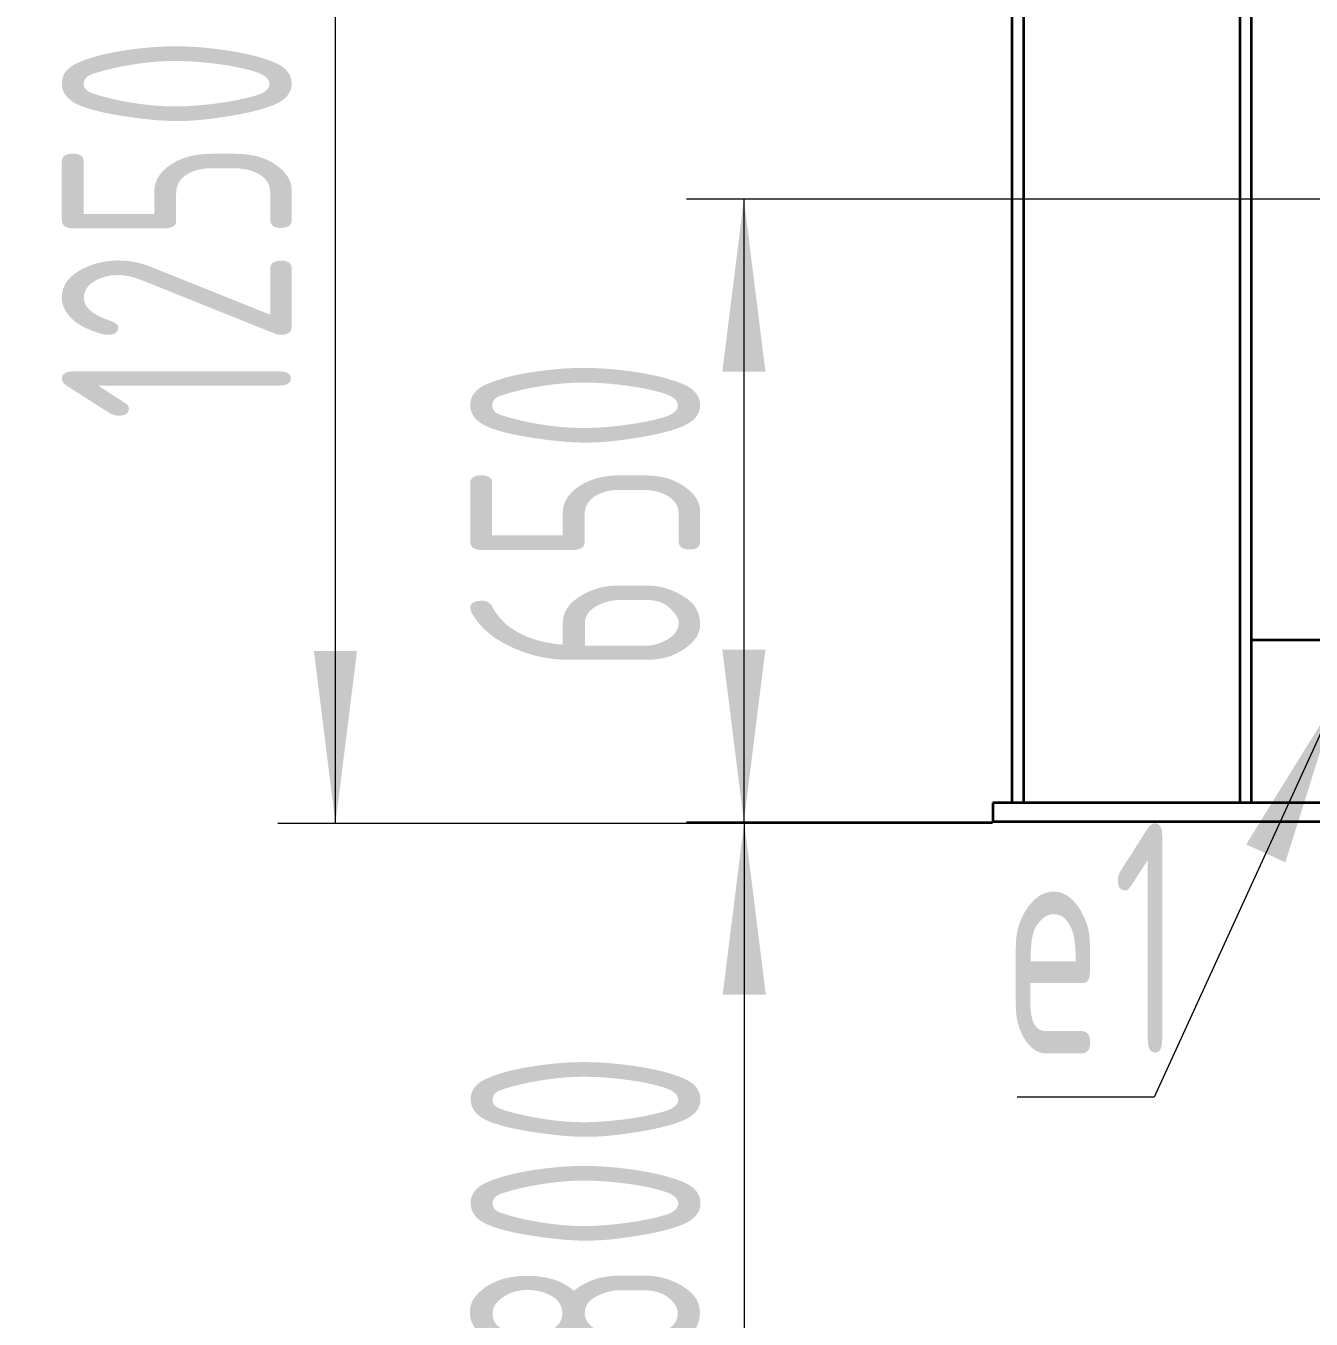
# Model space of a CAD drawing. Header units: millimetres. Extents: x -17820 to 17820, y -12600 to 12600.
# Drawn here: x 5091 to 6433, y 3829 to 5179 of the extents above; entities that cross this region are included whole.
import ezdxf

# ---------------------------------------------------------------- set-up
doc = ezdxf.new("R2010")
doc.units = ezdxf.units.MM
doc.linetypes.add('点画线', pattern=[18, 12, -2, 2, -2])
doc.layers.get('0').update_dxf_attribs({"lineweight": 35})
for name, color, linetype, lineweight in [('EB0_1_1_1_1_1_1_1_1_1_1_1_1_1_1_1_1_1_1_1', 7, 'Continuous', 35), ('EB0_1_1_1_1_1_1_1_1_1_1_1_1_1_1_1_1_1_1_1_1_1_1_1_1_1_1_1_1_1', 7, 'Continuous', 35), ('中心线层', 1, '点画线', 18), ('尺寸线层', 3, 'Continuous', 18), ('细实线层', 2, 'Continuous', 18)]:
    doc.layers.add(name, color=color, linetype=linetype, lineweight=lineweight)
doc.styles.add('机械', font='isocp', dxfattribs={"width": 0.667, "bigfont": 'gbcbig.shx'})
doc.dimstyles.new('标准', dxfattribs={"dimscale": 60, "dimtxt": 4, "dimasz": 3, "dimexe": 1, "dimexo": 0, "dimgap": 0.76128, "dimtad": 1, "dimdec": 1, "dimdsep": 46, "dimtxsty": '机械', "dimblk": '_CAXARROW', "dimcen": 0, "dimdle": 4, "dimclrt": 2, "dimaunit": 1, "dimazin": 2, "dimtfac": 0.707107, "dimtdec": 3, "dimtmove": 0, "dimatfit": 3, "dimfxl": 0, "dimfrac": 2, "dimtolj": 1, "dimlwd": 18, "dimarcsym": 0})

# ---------------------------------------------------------------- blocks, each defined once
blk = doc.blocks.new('*X15')
at = {"layer": '尺寸线层', "linetype": 'Continuous', "lineweight": 18}
for points in [[(5841.2, 4347.9), (5863.7, 4167.9), (5818.7, 4167.9)], [(5841.2, 3557.2), (5863.7, 3737.2), (5818.7, 3737.2)]]:
    blk.add_hatch(color=0, dxfattribs=at).paths.add_polyline_path(points, flags=0)
at = {"layer": '尺寸线层', "color": 0, "linetype": 'Continuous'}
for p, q in [((6592, 4347.9), (5781.2, 4347.9)), ((6728.5, 3557.2), (5781.2, 3557.2))]:
    blk.add_line(p, q, dxfattribs=at)
at = {"layer": '尺寸线层', "color": 0, "linetype": 'Continuous', "lineweight": 18}
blk.add_line((5841.2, 4347.9), (5841.2, 3557.2), dxfattribs=at)
at = {"layer": '尺寸线层', "color": 2, "insert": (5675.5, 3949.4), "char_height": 240, "width": 681.483, "attachment_point": 5, "rotation": 90, "line_spacing_factor": 0.939812, "style": '机械'}
blk.add_mtext('\\T1.1;800', dxfattribs=at)
blk = doc.blocks.new('_CAXARROW')
blk.add_hatch(color=2).paths.add_polyline_path([(0, 0), (-1, 0.125), (-1, -0.125)], flags=0)
blk = doc.blocks.new('*X16')
at = {"layer": '尺寸线层', "linetype": 'Continuous'}
blk.add_hatch(color=0, dxfattribs=at).paths.add_polyline_path([(6460.6, 4478.8), (6406.1, 4305.8), (6365.2, 4324.5)], flags=0)
at = {"layer": '尺寸线层', "color": 0, "linetype": 'Continuous'}
blk.add_line((6460.6, 4478.8), (6269.3, 4060.8), dxfattribs=at)
at = {"layer": '尺寸线层', "color": 0}
blk.add_line((6269.3, 4060.8), (6126, 4060.8), dxfattribs=at)
at = {"layer": '尺寸线层', "color": 2, "insert": (6208.3, 4226.5), "char_height": 240, "width": 480, "attachment_point": 5, "line_spacing_factor": 0.939812, "style": '机械'}
blk.add_mtext('\\T1.1;e1', dxfattribs=at)
blk = doc.blocks.new('*X200')
at = {"layer": '尺寸线层', "linetype": 'Continuous', "lineweight": 18}
for points in [[(5840.8, 4997.9), (5863.3, 4817.9), (5818.3, 4817.9)], [(5840.8, 4347.9), (5863.3, 4527.9), (5818.3, 4527.9)]]:
    blk.add_hatch(color=0, dxfattribs=at).paths.add_polyline_path(points, flags=0)
at = {"layer": '尺寸线层', "color": 0, "linetype": 'Continuous'}
for p, q in [((7017.9, 4997.9), (5780.8, 4997.9)), ((6767, 4347.9), (5780.8, 4347.9))]:
    blk.add_line(p, q, dxfattribs=at)
at = {"layer": '尺寸线层', "color": 0, "linetype": 'Continuous', "lineweight": 18}
blk.add_line((5840.8, 4997.9), (5840.8, 4347.9), dxfattribs=at)
at = {"layer": '尺寸线层', "color": 2, "insert": (5675.1, 4672.9), "char_height": 240, "width": 658.615, "attachment_point": 5, "rotation": 90, "line_spacing_factor": 0.939812, "style": '机械'}
blk.add_mtext('\\T1.1;650', dxfattribs=at)
blk = doc.blocks.new('*X201')
at = {"layer": '尺寸线层', "linetype": 'Continuous', "lineweight": 18}
for points in [[(5414.4, 5597.9), (5391.9, 5417.9), (5436.9, 5417.9)], [(5414.4, 4346.4), (5391.9, 4526.4), (5436.9, 4526.4)]]:
    blk.add_hatch(color=0, dxfattribs=at).paths.add_polyline_path(points, flags=0)
at = {"layer": '尺寸线层', "color": 0, "linetype": 'Continuous'}
for p, q in [((6146.5, 5597.9), (5354.4, 5597.9)), ((6100.5, 4346.4), (5354.4, 4346.4))]:
    blk.add_line(p, q, dxfattribs=at)
at = {"layer": '尺寸线层', "color": 0, "linetype": 'Continuous', "lineweight": 18}
blk.add_line((5414.4, 4346.4), (5414.4, 5597.9), dxfattribs=at)
at = {"layer": '尺寸线层', "color": 2, "insert": (5248.7, 4972.2), "char_height": 240, "width": 850.711, "attachment_point": 5, "rotation": 90, "line_spacing_factor": 0.939812, "style": '机械'}
blk.add_mtext('\\T1.1;1250', dxfattribs=at)
blk = doc.blocks.new('*X210')
at = {"layer": 'EB0_1_1_1_1_1_1_1_1_1_1_1_1_1_1_1_1_1_1_1'}
for p, q in [((-908.6, 138.2), (-908.6, 108.2)), ((-888.6, 138.2), (-908.6, 138.2)), ((-263.6, 138.2), (-888.6, 138.2)), ((-253.6, 138.2), (-263.6, 138.2)), ((-253.6, 138.2), (-253.6, 108.2)), ((-253.6, 108.2), (-908.6, 108.2)), ((-888.6, 108.2), (-888.6, 28.2)), ((-523.6, 108.2), (-523.6, -1031.8)), ((-511.6, 108.2), (-511.6, -1031.8)), ((-285.6, 108.2), (-285.6, -1031.8)), ((-273.6, 108.2), (-273.6, -1031.8)), ((-263.6, 108.2), (-273.6, 108.2)), ((-253.6, 108.2), (-263.6, 108.2)), ((-888.6, 28.2), (-523.6, -91.8)), ((-873.6, -839.8), (-873.6, -847.8)), ((-863.6, -839.8), (-873.6, -839.8)), ((-863.6, -847.8), (-873.6, -847.8)), ((-873.6, -847.8), (-873.6, -861.8)), ((-758.6, -839.8), (-863.6, -839.8)), ((-758.6, -847.8), (-863.6, -847.8)), ((-748.6, -839.8), (-758.6, -839.8)), ((-758.6, -847.8), (-748.6, -847.8)), ((-748.6, -847.8), (-748.6, -839.8)), ((-748.6, -861.8), (-748.6, -847.8)), ((-873.6, -861.8), (-863.6, -861.8)), ((-873.6, -861.8), (-873.6, -901.8)), ((-758.6, -861.8), (-863.6, -861.8)), ((-758.6, -861.8), (-748.6, -861.8)), ((-523.6, -861.8), (-748.6, -861.8)), ((-873.6, -901.8), (-633.6, -1031.8)), ((-653.6, -1031.8), (-653.6, -1051.8)), ((-653.6, -1031.8), (-253.6, -1031.8)), ((-253.6, -1031.8), (-253.6, -1051.8)), ((-653.6, -1051.8), (-253.6, -1051.8))]:
    blk.add_line(p, q, dxfattribs=at)
at = {"layer": '中心线层', "linetype": '点画线', "lineweight": 18}
blk.add_line((-868.6, 108.2), (-868.6, 138.2), dxfattribs=at)
at = {"layer": '中心线层'}
for p, q in [((-815.1, -842.8), (-815.1, -703.8)), ((-745.6, -773.3), (-884.6, -773.3))]:
    blk.add_line(p, q, dxfattribs=at)
at = {"layer": '细实线层', "color": 2, "linetype": '点画线', "lineweight": 18}
for radius in [66.5, 56.5]:
    blk.add_circle((-815.1, -773.3), radius, dxfattribs=at)

msp = doc.modelspace()

# ---------------------------------------------------------------- block references
at = {"layer": 'EB0_1_1_1_1_1_1_1_1_1_1_1_1_1_1_1_1_1_1_1_1_1_1_1_1_1_1_1_1_1', "xscale": -1}
msp.add_blockref('*X210', (5846.96, 5399.73), dxfattribs=at)
at = {"layer": '尺寸线层'}
msp.add_blockref('*X16', (0, 0), dxfattribs=at)

# ---------------------------------------------------------------- dimensions: what is measured, and where the dimension line sits
dim = msp.add_linear_dim(base=(5414.35, 5597.92), p1=(6100.54, 4346.42), p2=(6146.54, 5597.92), angle=90, text='1250', dimstyle='标准', override={"dimsah": 1, "dimtfac": 1, "dimtfill": 1, "dimtzin": 8}, dxfattribs=at)
dim.commit()
dim.dimension.update_dxf_attribs({"geometry": '*X201', "text_midpoint": (5414.35, 4972.17)})
dim = msp.add_linear_dim(base=(5840.77, 4347.92), p1=(7017.87, 4997.92), p2=(6767.04, 4347.92), angle=90, dimstyle='标准', override={"dimsah": 1, "dimtfill": 1, "dimtzin": 8}, dxfattribs=at)
dim.commit()
dim.dimension.update_dxf_attribs({"geometry": '*X200', "text_midpoint": (5840.77, 4672.92)})
dim = msp.add_linear_dim(base=(5841.16, 3557.21), p1=(6592.04, 4347.92), p2=(6728.54, 3557.21), angle=270, text='800', dimstyle='标准', override={"dimsah": 1, "dimtfill": 1}, dxfattribs=at)
dim.commit()
dim.dimension.update_dxf_attribs({"geometry": '*X15', "text_midpoint": (5841.16, 3949.39), "dimtype": 160})

doc.saveas('drawing.dxf')
